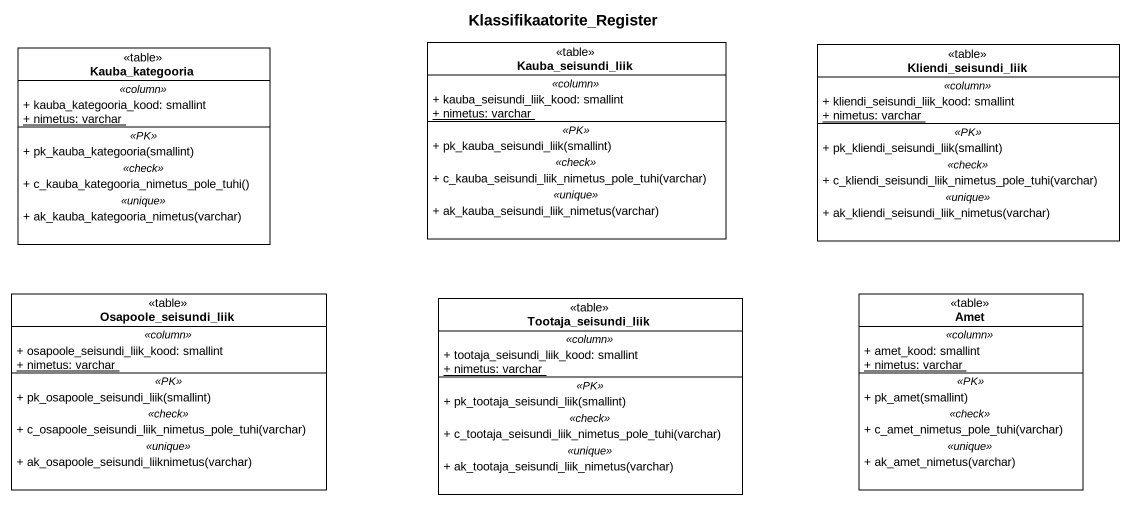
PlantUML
@startuml
title Klassifikaatorite_Register
hide circle
hide empty members
skinparam classAttributeIconSize 0
class Kauba_kategooria <<table>> {
  .. <<column>> ..
  + kauba_kategooria_kood: smallint
  {static} + nimetus: varchar
  .. <<PK>> ..
  + pk_kauba_kategooria(smallint)
  .. <<check>> ..
  + c_kauba_kategooria_nimetus_pole_tuhi()
  .. <<unique>> ..
  + ak_kauba_kategooria_nimetus(varchar)
}
class Kauba_seisundi_liik <<table>> {
  .. <<column>> ..
  + kauba_seisundi_liik_kood: smallint
  {static} + nimetus: varchar
  .. <<PK>> ..
  + pk_kauba_seisundi_liik(smallint)
  .. <<check>> ..
  + c_kauba_seisundi_liik_nimetus_pole_tuhi(varchar)
  .. <<unique>> ..
  + ak_kauba_seisundi_liik_nimetus(varchar)
}
class Kliendi_seisundi_liik <<table>> {
  .. <<column>> ..
  + kliendi_seisundi_liik_kood: smallint
  {static} + nimetus: varchar
  .. <<PK>> ..
  + pk_kliendi_seisundi_liik(smallint)
  .. <<check>> ..
  + c_kliendi_seisundi_liik_nimetus_pole_tuhi(varchar)
  .. <<unique>> ..
  + ak_kliendi_seisundi_liik_nimetus(varchar)
}
class Osapoole_seisundi_liik <<table>> {
  .. <<column>> ..
  + osapoole_seisundi_liik_kood: smallint
  {static} + nimetus: varchar
  .. <<PK>> ..
  + pk_osapoole_seisundi_liik(smallint)
  .. <<check>> ..
  + c_osapoole_seisundi_liik_nimetus_pole_tuhi(varchar)
  .. <<unique>> ..
  + ak_osapoole_seisundi_liiknimetus(varchar)
}
class Tootaja_seisundi_liik <<table>> {
  .. <<column>> ..
  + tootaja_seisundi_liik_kood: smallint
  {static} + nimetus: varchar
  .. <<PK>> ..
  + pk_tootaja_seisundi_liik(smallint)
  .. <<check>> ..
  + c_tootaja_seisundi_liik_nimetus_pole_tuhi(varchar)
  .. <<unique>> ..
  + ak_tootaja_seisundi_liik_nimetus(varchar)
}
class Amet <<table>> {
  .. <<column>> ..
  + amet_kood: smallint
  {static} + nimetus: varchar
  .. <<PK>> ..
  + pk_amet(smallint)
  .. <<check>> ..
  + c_amet_nimetus_pole_tuhi(varchar)
  .. <<unique>> ..
  + ak_amet_nimetus(varchar)
}
@enduml
